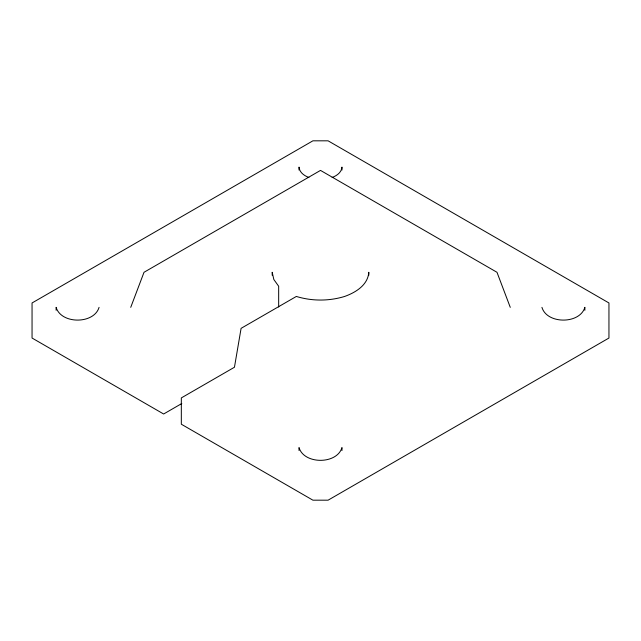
<?xml version="1.0" encoding="UTF-8"?>
<svg xmlns="http://www.w3.org/2000/svg" width="641" height="641" viewBox="0 0 641 641"><rect width="100%" height="100%" fill="white"/><g stroke="black" fill="none" stroke-linecap="round" stroke-linejoin="round"><path stroke-width="0.96" d="M99.067 307.351C94.035 324.338 61.159 324.338 56.128 307.351L56.128 310.276M130.732 307.351L144.017 272.289L320.5 170.402L496.983 272.289L510.268 307.351M181.804 403.518L163.639 414.006L32.05 338.031L32.05 302.969L312.912 140.82L328.088 140.82L608.95 302.969L608.95 338.031L328.088 500.18L312.912 500.18L181.323 424.214L181.323 397.917L234.454 367.237L241.096 328.344L296.342 296.446C312.015 301.246 328.985 301.246 344.658 296.446C355.587 292.536 367.878 285.101 368.807 272.289L368.807 275.261M332.126 177.453C336.725 175.802 341.581 172.405 341.974 167.109L341.974 170.033M308.874 177.453C304.275 175.802 299.419 172.405 299.026 167.109L299.026 170.033M541.933 307.351C546.965 324.338 579.841 324.338 584.872 307.351L584.872 310.276M341.974 450.511L341.974 447.594C336.942 464.581 304.058 464.581 299.026 447.594L299.026 450.511M278.667 307.015L278.667 286.239L273.835 279.508L272.193 272.289L272.193 275.261"/></g></svg>
